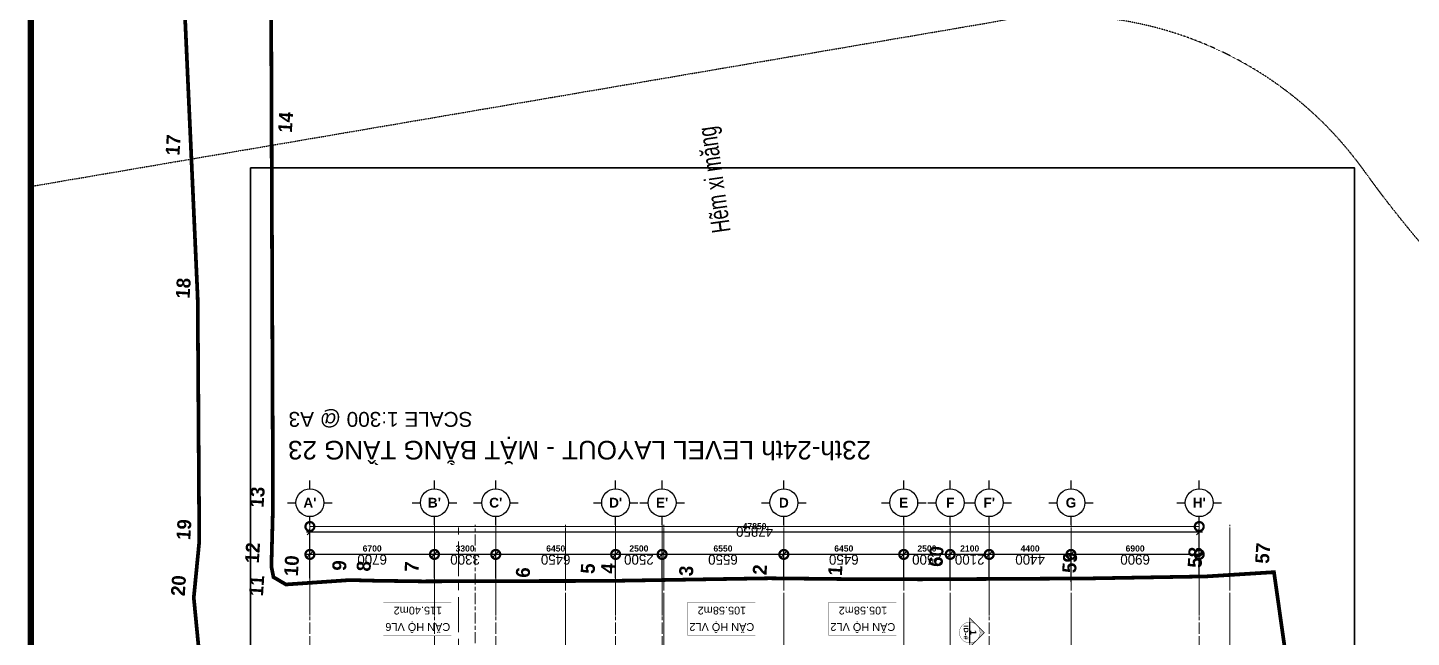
# Model space of a CAD drawing. Header units: millimetres. Extents: x -100356 to 314685, y 446 to 1273965.
# Drawn here: x 17056 to 91502, y 1037358 to 1070166 of the extents above; entities that cross this region are included whole.
import ezdxf
from ezdxf.enums import TextEntityAlignment as Align
from ezdxf.xclip import XClip

# ---------------------------------------------------------------- set-up
doc = ezdxf.new("R2010")
doc.units = ezdxf.units.MM
doc.header["$XCLIPFRAME"] = 2
for name, pattern in [('20180221 BF$0$2-2', [10, 5, -5]), ('20180221 BF$0$DASHDOT', [1, 0.5, -0.25, 0, -0.25]), ('20180221 BF$0$HIDDEN', [0.375, 0.25, -0.125]), ('CENTER', [2, 1.25, -0.25, 0.25, -0.25]), ('CENTER2', [28.575, 19.05, -3.175, 3.175, -3.175]), ('DASHED', [0.75, 0.5, -0.25]), ('Kume - Grid Line', [10.5, 6, -1.25, 2, -1.25])]:
    doc.linetypes.add(name, pattern=pattern)
doc.layers.get('DEFPOINTS').update_dxf_attribs({"lineweight": 13})
for name, color, linetype in [('20180221 BF$0$10', 1, 'Continuous'), ('20180221 BF$0$28', 7, 'Continuous'), ('20180221 BF$0$Kichthuoc', 7, 'Continuous'), ('20180221 BF$0$sohieu_diem', 2, 'Continuous'), ('20180221 BF$0$TREE', 99, 'Continuous')]:
    doc.layers.add(name, color=color, linetype=linetype)
for name, color, linetype, lineweight in [('20180221 BF$0$QHH ÐỀ XUẤT ÐIỀU CHỈNH', 5, '20180221 BF$0$HIDDEN', 30), ('20180221 BF$0$setback', 1, 'Continuous', 13), ('A-_ANOT----_D', 7, 'Continuous', 5), ('A.Axis', 251, 'CENTER2', 13), ('LDIM OUT', 250, 'Continuous', 13), ('LGI', 250, 'CENTER', 9), ('TEXT', 6, 'Continuous', 20), ('TXT', 1, 'Continuous', 25)]:
    doc.layers.add(name, color=color, linetype=linetype, lineweight=lineweight)
doc.layers.add('@area depoint', color=8, linetype='Continuous', lineweight=35, plot=False)
doc.styles.add('20180221 BF$0$VAPTIMN', font='VNI-Aptima-Bold.TTF')
doc.styles.add('20180221 BF$0$VL2 - tb$0$GHICHU-C', font='Font - TrueType - Arial.ttf', dxfattribs={"width": 0.7})
doc.styles.add('ARIAL', font='Font - TrueType - Arial Bold.ttf')
doc.styles.add('Arial_4', font='Font - TrueType - Arial.ttf', dxfattribs={"width": 0.95, "height": 540})
doc.styles.add('PSDG - Title', font='seguisb_0.ttf', dxfattribs={"height": 2.5})
doc.styles.add('VnArial', font='Font - TrueType - Arial.ttf')
doc.dimstyles.new('A3_-_A4_1', dxfattribs={"dimscale": 304.8, "dimtxt": 550.940076, "dimasz": 3.149606, "dimexe": 0, "dimexo": 0.0625, "dimgap": 0, "dimtad": 1, "dimdec": 0, "dimzin": 0, "dimdsep": 46, "dimtxsty": 'Arial_4', "dimblk1": 'DOTSMALL', "dimblk2": 'DOTSMALL', "dimsah": 1, "dimcen": 0.09, "dimazin": 0, "dimtfac": 1, "dimtdec": 4, "dimtix": 1, "dimtmove": 0, "dimatfit": 3, "dimfxl": 4.92126, "dimfxlon": 1, "dimtvp": 1, "dimtolj": 1, "dimtzin": 0, "dimarcsym": 2})
doc.dimstyles.new('TL 150 OUT', dxfattribs={"dimscale": 150, "dimtxt": 2.2, "dimasz": 2, "dimexe": 1.2, "dimexo": 1.5, "dimgap": 1, "dimtad": 1, "dimdec": 0, "dimdsep": 46, "dimtxsty": 'ARIAL', "dimblk": 'OBLIQUE', "dimcen": 2, "dimdle": 1.2, "dimclrd": 256, "dimclre": 256, "dimclrt": 4, "dimaunit": 1, "dimadec": 0, "dimazin": 0, "dimtfac": 1, "dimtdec": 0, "dimtix": 1, "dimtmove": 2, "dimatfit": 3, "dimfxl": 1, "dimtolj": 1, "dimtzin": 0, "dimarcsym": 0})

# ---------------------------------------------------------------- blocks, each defined once
blk = doc.blocks.new('_DotSmall')
at = {"color": 0, "linetype": 'ByBlock', "const_width": 0.5}
blk.add_lwpolyline([(-0.0625, 0, 1), (0.0625, 0, 1)], format="xyb", close=True, dxfattribs=at)
blk = doc.blocks.new('*D511')
at = {"layer": 'A.Axis', "color": 0, "lineweight": -2, "transparency": 16777216}
for p, q in [((-5450, -15307), (-5450, -16788)), ((1450, -15307), (1450, -16788)), ((-5450, -16788), (1450, -16788))]:
    blk.add_line(p, q, dxfattribs=at)
at = {"layer": 'DEFPOINTS', "color": 0, "transparency": 16777216}
for p in [(-5450, -15288), (1450, -15288), (1450, -16788)]:
    blk.add_point(p, dxfattribs=at)
at = {"layer": 'A.Axis', "color": 0, "lineweight": -2, "transparency": 16777216, "xscale": 960, "yscale": 960, "zscale": 960, "rotation": 180}
blk.add_blockref('_DotSmall', (-5450, -16788), dxfattribs=at)
at = {"layer": 'A.Axis', "color": 0, "lineweight": -2, "transparency": 16777216, "xscale": 960, "yscale": 960, "zscale": 960}
blk.add_blockref('_DotSmall', (1450, -16788), dxfattribs=at)
at = {"layer": 'A.Axis', "color": 0, "transparency": 16777216, "insert": (-2000, -16512), "char_height": 540, "attachment_point": 5, "style": 'Arial_4'}
blk.add_mtext('\\A1;6900', dxfattribs=at)
blk = doc.blocks.new('*D512')
at = {"layer": 'A.Axis', "color": 0, "lineweight": -2, "transparency": 16777216}
for p, q in [((1450, -15307), (1450, -16788)), ((5850, -15307), (5850, -16788)), ((1450, -16788), (5850, -16788))]:
    blk.add_line(p, q, dxfattribs=at)
at = {"layer": 'DEFPOINTS', "color": 0, "transparency": 16777216}
for p in [(1450, -15288), (5850, -15288), (5850, -16788)]:
    blk.add_point(p, dxfattribs=at)
at = {"layer": 'A.Axis', "color": 0, "lineweight": -2, "transparency": 16777216, "xscale": 960, "yscale": 960, "zscale": 960, "rotation": 180}
blk.add_blockref('_DotSmall', (1450, -16788), dxfattribs=at)
at = {"layer": 'A.Axis', "color": 0, "lineweight": -2, "transparency": 16777216, "xscale": 960, "yscale": 960, "zscale": 960}
blk.add_blockref('_DotSmall', (5850, -16788), dxfattribs=at)
at = {"layer": 'A.Axis', "color": 0, "transparency": 16777216, "insert": (3650, -16512), "char_height": 540, "attachment_point": 5, "style": 'Arial_4'}
blk.add_mtext('\\A1;4400', dxfattribs=at)
blk = doc.blocks.new('*D513')
at = {"layer": 'A.Axis', "color": 0, "lineweight": -2, "transparency": 16777216}
for p, q in [((5850, -15307), (5850, -16788)), ((7950, -15307), (7950, -16788)), ((5850, -16788), (7950, -16788))]:
    blk.add_line(p, q, dxfattribs=at)
at = {"layer": 'DEFPOINTS', "color": 0, "transparency": 16777216}
for p in [(5850, -15288), (7950, -15288), (7950, -16788)]:
    blk.add_point(p, dxfattribs=at)
at = {"layer": 'A.Axis', "color": 0, "lineweight": -2, "transparency": 16777216, "xscale": 960, "yscale": 960, "zscale": 960, "rotation": 180}
blk.add_blockref('_DotSmall', (5850, -16788), dxfattribs=at)
at = {"layer": 'A.Axis', "color": 0, "lineweight": -2, "transparency": 16777216, "xscale": 960, "yscale": 960, "zscale": 960}
blk.add_blockref('_DotSmall', (7950, -16788), dxfattribs=at)
at = {"layer": 'A.Axis', "color": 0, "transparency": 16777216, "insert": (6900, -16512), "char_height": 540, "attachment_point": 5, "style": 'Arial_4'}
blk.add_mtext('\\A1;2100', dxfattribs=at)
blk = doc.blocks.new('*D514')
at = {"layer": 'A.Axis', "color": 0, "lineweight": -2, "transparency": 16777216}
for p, q in [((7950, -15307), (7950, -16788)), ((10450, -15307), (10450, -16788)), ((7950, -16788), (10450, -16788))]:
    blk.add_line(p, q, dxfattribs=at)
at = {"layer": 'DEFPOINTS', "color": 0, "transparency": 16777216}
for p in [(7950, -15288), (10450, -15288), (10450, -16788)]:
    blk.add_point(p, dxfattribs=at)
at = {"layer": 'A.Axis', "color": 0, "lineweight": -2, "transparency": 16777216, "xscale": 960, "yscale": 960, "zscale": 960, "rotation": 180}
blk.add_blockref('_DotSmall', (7950, -16788), dxfattribs=at)
at = {"layer": 'A.Axis', "color": 0, "lineweight": -2, "transparency": 16777216, "xscale": 960, "yscale": 960, "zscale": 960}
blk.add_blockref('_DotSmall', (10450, -16788), dxfattribs=at)
at = {"layer": 'A.Axis', "color": 0, "transparency": 16777216, "insert": (9200, -16512), "char_height": 540, "attachment_point": 5, "style": 'Arial_4'}
blk.add_mtext('\\A1;2500', dxfattribs=at)
blk = doc.blocks.new('*D515')
at = {"layer": 'A.Axis', "color": 0, "lineweight": -2, "transparency": 16777216}
for p, q in [((10450, -15307), (10450, -16788)), ((16900, -15307), (16900, -16788)), ((10450, -16788), (16900, -16788))]:
    blk.add_line(p, q, dxfattribs=at)
at = {"layer": 'DEFPOINTS', "color": 0, "transparency": 16777216}
for p in [(10450, -15288), (16900, -15288), (16900, -16788)]:
    blk.add_point(p, dxfattribs=at)
at = {"layer": 'A.Axis', "color": 0, "lineweight": -2, "transparency": 16777216, "xscale": 960, "yscale": 960, "zscale": 960, "rotation": 180}
blk.add_blockref('_DotSmall', (10450, -16788), dxfattribs=at)
at = {"layer": 'A.Axis', "color": 0, "lineweight": -2, "transparency": 16777216, "xscale": 960, "yscale": 960, "zscale": 960}
blk.add_blockref('_DotSmall', (16900, -16788), dxfattribs=at)
at = {"layer": 'A.Axis', "color": 0, "transparency": 16777216, "insert": (13675, -16512), "char_height": 540, "attachment_point": 5, "style": 'Arial_4'}
blk.add_mtext('\\A1;6450', dxfattribs=at)
blk = doc.blocks.new('*D516')
at = {"layer": 'A.Axis', "color": 0, "lineweight": -2, "transparency": 16777216}
for p, q in [((16900, -15307), (16900, -16788)), ((23450, -15307), (23450, -16788)), ((16900, -16788), (23450, -16788))]:
    blk.add_line(p, q, dxfattribs=at)
at = {"layer": 'DEFPOINTS', "color": 0, "transparency": 16777216}
for p in [(16900, -15288), (23450, -15288), (23450, -16788)]:
    blk.add_point(p, dxfattribs=at)
at = {"layer": 'A.Axis', "color": 0, "lineweight": -2, "transparency": 16777216, "xscale": 960, "yscale": 960, "zscale": 960, "rotation": 180}
blk.add_blockref('_DotSmall', (16900, -16788), dxfattribs=at)
at = {"layer": 'A.Axis', "color": 0, "lineweight": -2, "transparency": 16777216, "xscale": 960, "yscale": 960, "zscale": 960}
blk.add_blockref('_DotSmall', (23450, -16788), dxfattribs=at)
at = {"layer": 'A.Axis', "color": 0, "transparency": 16777216, "insert": (20175, -16512), "char_height": 540, "attachment_point": 5, "style": 'Arial_4'}
blk.add_mtext('\\A1;6550', dxfattribs=at)
blk = doc.blocks.new('*D517')
at = {"layer": 'A.Axis', "color": 0, "lineweight": -2, "transparency": 16777216}
for p, q in [((23450, -15307), (23450, -16788)), ((25950, -15307), (25950, -16788)), ((23450, -16788), (25950, -16788))]:
    blk.add_line(p, q, dxfattribs=at)
at = {"layer": 'DEFPOINTS', "color": 0, "transparency": 16777216}
for p in [(23450, -15288), (25950, -15288), (25950, -16788)]:
    blk.add_point(p, dxfattribs=at)
at = {"layer": 'A.Axis', "color": 0, "lineweight": -2, "transparency": 16777216, "xscale": 960, "yscale": 960, "zscale": 960, "rotation": 180}
blk.add_blockref('_DotSmall', (23450, -16788), dxfattribs=at)
at = {"layer": 'A.Axis', "color": 0, "lineweight": -2, "transparency": 16777216, "xscale": 960, "yscale": 960, "zscale": 960}
blk.add_blockref('_DotSmall', (25950, -16788), dxfattribs=at)
at = {"layer": 'A.Axis', "color": 0, "transparency": 16777216, "insert": (24700, -16512), "char_height": 540, "attachment_point": 5, "style": 'Arial_4'}
blk.add_mtext('\\A1;2500', dxfattribs=at)
blk = doc.blocks.new('*D518')
at = {"layer": 'A.Axis', "color": 0, "lineweight": -2, "transparency": 16777216}
for p, q in [((25950, -15307), (25950, -16788)), ((32400, -15307), (32400, -16788)), ((25950, -16788), (32400, -16788))]:
    blk.add_line(p, q, dxfattribs=at)
at = {"layer": 'DEFPOINTS', "color": 0, "transparency": 16777216}
for p in [(25950, -15288), (32400, -15288), (32400, -16788)]:
    blk.add_point(p, dxfattribs=at)
at = {"layer": 'A.Axis', "color": 0, "lineweight": -2, "transparency": 16777216, "xscale": 960, "yscale": 960, "zscale": 960, "rotation": 180}
blk.add_blockref('_DotSmall', (25950, -16788), dxfattribs=at)
at = {"layer": 'A.Axis', "color": 0, "lineweight": -2, "transparency": 16777216, "xscale": 960, "yscale": 960, "zscale": 960}
blk.add_blockref('_DotSmall', (32400, -16788), dxfattribs=at)
at = {"layer": 'A.Axis', "color": 0, "transparency": 16777216, "insert": (29175, -16512), "char_height": 540, "attachment_point": 5, "style": 'Arial_4'}
blk.add_mtext('\\A1;6450', dxfattribs=at)
blk = doc.blocks.new('*D519')
at = {"layer": 'A.Axis', "color": 0, "lineweight": -2, "transparency": 16777216}
for p, q in [((32400, -15307), (32400, -16788)), ((35700, -15307), (35700, -16788)), ((32400, -16788), (35700, -16788))]:
    blk.add_line(p, q, dxfattribs=at)
at = {"layer": 'DEFPOINTS', "color": 0, "transparency": 16777216}
for p in [(32400, -15288), (35700, -15288), (35700, -16788)]:
    blk.add_point(p, dxfattribs=at)
at = {"layer": 'A.Axis', "color": 0, "lineweight": -2, "transparency": 16777216, "xscale": 960, "yscale": 960, "zscale": 960, "rotation": 180}
blk.add_blockref('_DotSmall', (32400, -16788), dxfattribs=at)
at = {"layer": 'A.Axis', "color": 0, "lineweight": -2, "transparency": 16777216, "xscale": 960, "yscale": 960, "zscale": 960}
blk.add_blockref('_DotSmall', (35700, -16788), dxfattribs=at)
at = {"layer": 'A.Axis', "color": 0, "transparency": 16777216, "insert": (34050, -16512), "char_height": 540, "attachment_point": 5, "style": 'Arial_4'}
blk.add_mtext('\\A1;3300', dxfattribs=at)
blk = doc.blocks.new('*D520')
at = {"layer": 'A.Axis', "color": 0, "lineweight": -2, "transparency": 16777216}
for p, q in [((35700, -15307), (35700, -16788)), ((42400, -15307), (42400, -16788)), ((35700, -16788), (42400, -16788))]:
    blk.add_line(p, q, dxfattribs=at)
at = {"layer": 'DEFPOINTS', "color": 0, "transparency": 16777216}
for p in [(35700, -15288), (42400, -15288), (42400, -16788)]:
    blk.add_point(p, dxfattribs=at)
at = {"layer": 'A.Axis', "color": 0, "lineweight": -2, "transparency": 16777216, "xscale": 960, "yscale": 960, "zscale": 960, "rotation": 180}
blk.add_blockref('_DotSmall', (35700, -16788), dxfattribs=at)
at = {"layer": 'A.Axis', "color": 0, "lineweight": -2, "transparency": 16777216, "xscale": 960, "yscale": 960, "zscale": 960}
blk.add_blockref('_DotSmall', (42400, -16788), dxfattribs=at)
at = {"layer": 'A.Axis', "color": 0, "transparency": 16777216, "insert": (39050, -16512), "char_height": 540, "attachment_point": 5, "style": 'Arial_4'}
blk.add_mtext('\\A1;6700', dxfattribs=at)
blk = doc.blocks.new('*D535')
at = {"layer": 'A.Axis', "color": 0, "lineweight": -2, "transparency": 16777216}
for p, q in [((-5450, -16807), (-5450, -18288)), ((42400, -16807), (42400, -18288)), ((-5450, -18288), (42400, -18288))]:
    blk.add_line(p, q, dxfattribs=at)
at = {"layer": 'DEFPOINTS', "color": 0, "transparency": 16777216}
for p in [(-5450, -16788), (42400, -16788), (42400, -18288)]:
    blk.add_point(p, dxfattribs=at)
at = {"layer": 'A.Axis', "color": 0, "lineweight": -2, "transparency": 16777216, "xscale": 960, "yscale": 960, "zscale": 960, "rotation": 180}
blk.add_blockref('_DotSmall', (-5450, -18288), dxfattribs=at)
at = {"layer": 'A.Axis', "color": 0, "lineweight": -2, "transparency": 16777216, "xscale": 960, "yscale": 960, "zscale": 960}
blk.add_blockref('_DotSmall', (42400, -18288), dxfattribs=at)
at = {"layer": 'A.Axis', "color": 0, "transparency": 16777216, "insert": (18475, -18012), "char_height": 540, "attachment_point": 5, "style": 'Arial_4'}
blk.add_mtext('\\A1;47850', dxfattribs=at)
blk = doc.blocks.new('VL2-Noted')
at = {"layer": 'TEXT', "const_width": 10}
blk.add_lwpolyline([(-3656, 1756), (0, 1756), (0, 0), (-3656, 0)], close=True, dxfattribs=at)
at = {"layer": 'TEXT', "style": 'VnArial'}
for s, p in [('105.58m2', (-493, 1531, 0)), ('CĂN HỘ VL2', (-61, 647, 0))]:
    blk.add_text(s, height=420, rotation=180, dxfattribs=at).set_placement(p)
blk = doc.blocks.new('*U433')
h = blk.add_hatch(color=256)
h.paths.add_polyline_path([(0, 7.86), (-3.93, 3.93, -0.198912), (0, 5.56, -0.198912), (3.93, 3.93)])
h.paths.add_polyline_path([(3.93, 3.93, -0.198912), (5.56, 0), (7.86, 0)])
h.paths.add_polyline_path([(-3.93, 3.93), (-7.86, 0), (-5.56, 0, -0.198912)])
at = {"color": 1}
blk.add_line((5.56, 0), (-5.56, 0), dxfattribs=at)
for points, const_width in [([(-5.56, 0), (-7.86, 0), (0, 7.86), (7.86, 0), (5.56, 0)], 0.397), ([(7.92, 6.35), (7.92, 0)], 1)]:
    blk.add_lwpolyline(points, dxfattribs=dict(const_width=const_width))
at = {"const_width": 0.167}
blk.add_lwpolyline([(-5.56, 0, -0.414214), (0, 5.56, -0.414214), (5.56, 0, -0.414214), (0, -5.56, -0.414214), (-5.56, 0, -1.041379)], format="xyb", dxfattribs=at)
at = {"linetype": 'DASHED', "ltscale": 2, "const_width": 0.1}
blk.add_lwpolyline([(5.56, 0), (7.92, 0)], dxfattribs=at)
at = {"color": 2, "style": 'PSDG - Title'}
blk.add_attdef('#', text='', height=2.38, dxfattribs=at).set_placement((0, 1.98), align=Align.MIDDLE_CENTER)
at = {"color": 2, "style": 'PSDG - Title', "width": 0.998746}
blk.add_attdef('A100', text='', height=2.38, dxfattribs=at).set_placement((-3.97, -3.18), (3.97, -3.18), align=Align.FIT)
blk = doc.blocks.new('SECTION SYMBOL')
at = {"layer": 'TXT'}
ref = blk.add_blockref('*U433', (-1200, 12587, 0), dxfattribs=dict(at, xscale=100, yscale=100, zscale=100, rotation=270))
ref.add_attrib('#', '1', dxfattribs={"layer": '0', "color": 2, "height": 333, "rotation": 270, "style": 'ARIAL'}).set_placement((-1002, 12587, 0), align=Align.MIDDLE_CENTER)
ref.add_attrib('A100', 'ID-#', dxfattribs={"layer": '0', "color": 2, "height": 250, "rotation": 270, "style": 'ARIAL', "width": 1.186702}).set_placement((-1518, 12983, 0), (-1518, 12200, 0), align=Align.FIT)
blk = doc.blocks.new('20180221 BF$0$hientrang')
at = {"layer": '20180221 BF$0$10', "color": 1}
for p, q in [((-33314, 110103, 0), (-41132, 109253, 0)), ((-48586, 108443, 0), (-61657, 107529, 0)), ((-64687, 107633, 0), (-71608, 106512, 0)), ((-61657, 107529, 0), (-64687, 107633, 0)), ((-59442, 103696, 0), (-40123, 104992, 0)), ((-40123, 104992, 0), (-32510, 105502, 0)), ((-63312, 103421, 0), (-62752, 103571, 0)), ((-62752, 103571, 0), (-59442, 103696, 0)), ((-63663, 102732, 0), (-63312, 103421, 0)), ((-63208, 99311, 0), (-63663, 102732, 0)), ((-63159, 98001, 0), (-63208, 99311, 0)), ((-63032, 95421, 0), (-63159, 98001, 0)), ((-62640, 89520, 0), (-63032, 95421, 0)), ((-62414, 86030, 0), (-62640, 89520, 0)), ((-62336, 84950, 0), (-62414, 86030, 0)), ((-62001, 80760, 0), (-62336, 84950, 0)), ((-61686, 76809, 0), (-62001, 80760, 0)), ((-61471, 72759, 0), (-61686, 76809, 0)), ((-61226, 68669, 0), (-61471, 72759, 0)), ((-60608, 59668, 0), (-61226, 68669, 0)), ((-60096, 53327, 0), (-60608, 59668, 0)), ((-59640, 49717, 0), (-60096, 53327, 0)), ((-70963, 47371, 0), (-59640, 49717, 0))]:
    blk.add_line(p, q, dxfattribs=at)
at = {"layer": '20180221 BF$0$10', "color": 1, "linetype": 'Continuous'}
for p, q in [((-71608, 106512, 0), (-64687, 107633, 0)), ((-62640, 89520, 0), (-62414, 86030, 0)), ((-62336, 84950, 0), (-62414, 86030, 0)), ((-62001, 80760, 0), (-62336, 84950, 0)), ((-61686, 76809, 0), (-62001, 80760, 0)), ((-61471, 72759, 0), (-61686, 76809, 0)), ((-61226, 68669, 0), (-61471, 72759, 0)), ((-60608, 59668, 0), (-61226, 68669, 0)), ((-60096, 53327, 0), (-60608, 59668, 0)), ((-59640, 49717, 0), (-60096, 53327, 0)), ((-70963, 47371, 0), (-59640, 49717, 0))]:
    blk.add_line(p, q, dxfattribs=at)
at = {"layer": '20180221 BF$0$10', "color": 1, "linetype": 'Continuous', "elevation": 0}
for points in [[(-64687, 107633), (-61657, 107529), (-48586, 108443), (-41132, 109253)], [(-40123, 104992), (-59442, 103696), (-62752, 103571), (-63312, 103421), (-63663, 102732), (-63208, 99311)], [(-32510, 105502), (-40123, 104992)], [(-63208, 99311), (-63159, 98001), (-63032, 95421), (-62640, 89520)]]:
    blk.add_lwpolyline(points, dxfattribs=at)
at = {"layer": '20180221 BF$0$Kichthuoc', "elevation": 0}
for points in [[(-42843, 116479, 0, 330, 0), (-41965, 116679, 0, 0, 0), (-41088, 116879, 0, 0, 0)], [(-36557, 89937, 0, 330, 0), (-35680, 90137, 0, 0, 0), (-34802, 90338, 0, 0, 0)]]:
    blk.add_lwpolyline(points, format="xyseb", dxfattribs=at)
at = {"layer": '20180221 BF$0$QHH ÐỀ XUẤT ÐIỀU CHỈNH', "linetype": '20180221 BF$0$2-2', "elevation": 0}
blk.add_lwpolyline([(-46464, 131762), (-30969, 66343)], dxfattribs=at)
at = {"layer": '20180221 BF$0$QHH ÐỀ XUẤT ÐIỀU CHỈNH', "linetype": '20180221 BF$0$2-2'}
for centre, radius, start, end in [((-50424, 61731, 0), 19995, 309.26648, 13.33656), ((210, -199, 0), 60000, 129.27099, 179.61871)]:
    blk.add_arc(centre, radius, start, end, dxfattribs=at)
at = {"layer": '20180221 BF$0$setback', "color": 1, "linetype": '20180221 BF$0$DASHDOT', "ltscale": 200, "const_width": 200, "elevation": 0}
for points in [[(-33314, 110103), (-41132, 109253), (-48586, 108443), (-61657, 107529), (-64687, 107633), (-71608, 106512)], [(-65904, 31044), (-70963, 47371), (-59640, 49717), (-60096, 53327), (-60608, 59668), (-61226, 68669), (-61471, 72759), (-61686, 76809), (-62001, 80760), (-62336, 84950), (-62414, 86030), (-62640, 89520), (-63032, 95421), (-63159, 98001), (-63208, 99311), (-63663, 102732), (-63312, 103421), (-62752, 103571), (-59442, 103696), (-40123, 104992), (-32510, 105502)]]:
    blk.add_lwpolyline(points, dxfattribs=at)
at = {"layer": '20180221 BF$0$sohieu_diem', "color": 3, "const_width": 93.8, "elevation": 0}
for points in [[(-41179, 109253, 1), (-41086, 109253, 1)], [(-48633, 108443, 1), (-48539, 108442, 1)], [(-64734, 107633, 1), (-64640, 107633, 1)], [(-61704, 107529, 1), (-61610, 107529, 1)], [(-40170, 104992, 1), (-40076, 104992, 1)], [(-63359, 103421, 1), (-63265, 103421, 1)], [(-62799, 103571, 1), (-62705, 103570, 1)], [(-59489, 103696, 1), (-59395, 103696, 1)], [(-63710, 102732, 1), (-63616, 102732, 1)], [(-63254, 99311, 1), (-63161, 99311, 1)], [(-63206, 98001, 1), (-63112, 98001, 1)], [(-63079, 95421, 1), (-62986, 95421, 1)], [(-62687, 89520, 1), (-62593, 89520, 1)], [(-62461, 86030, 1), (-62367, 86030, 1)], [(-62383, 84950, 1), (-62289, 84950, 1)], [(-62048, 80760, 1), (-61954, 80759, 1)], [(-61733, 76809, 1), (-61639, 76809, 1)], [(-61518, 72759, 1), (-61424, 72759, 1)], [(-61273, 68669, 1), (-61180, 68668, 1)], [(-60655, 59668, 1), (-60561, 59668, 1)], [(-60143, 53327, 1), (-60049, 53327, 1)], [(-59687, 49717, 1), (-59594, 49716, 1)]]:
    blk.add_lwpolyline(points, format="xyb", close=True, dxfattribs=at)
at = {"layer": '20180221 BF$0$28', "color": 7, "linetype": 'Continuous', "style": '20180221 BF$0$VL2 - tb$0$GHICHU-C', "width": 0.7}
blk.add_text('Hẽm xi măng', height=1000, rotation=11.70213, dxfattribs=at).set_placement((-40447, 81012, 0), align=Align.MIDDLE)
at = {"layer": '20180221 BF$0$sohieu_diem', "color": 3, "style": '20180221 BF$0$VAPTIMN'}
for s, p in [('17', (-41003, 109910, 0)), ('18', (-48660, 108878, 0)), ('20', (-64650, 108123, 0)), ('19', (-61620, 108019, 0)), ('12', (-62633, 104260, 0)), ('11', (-64386, 103922, 0)), ('13', (-59625, 104196, 0)), ('14', (-39400, 103952, 0)), ('10', (-63196, 102119, 0)), ('9', (-62742, 99550, 0)), ('8', (-62694, 98240, 0)), ('7', (-62567, 95660, 0)), ('6', (-62490, 89670, 0)), ('5', (-62060, 86195, 0)), ('4', (-61981, 85115, 0)), ('3', (-61851, 80909, 0)), ('2', (-61536, 76959, 0)), ('1', (-61321, 72909, 0)), ('60', (-60504, 67538, 0)), ('59', (-60379, 60344, 0)), ('58', (-59674, 53624, 0)), ('57', (-59219, 50014, 0))]:
    blk.add_text(s, height=750, rotation=359.92728, dxfattribs=at).set_placement(p)
blk = doc.blocks.new('_Oblique')
at = {"color": 0, "linetype": 'ByBlock', "lineweight": -2}
blk.add_line((-0.5, -0.5), (0.5, 0.5), dxfattribs=at)
blk = doc.blocks.new('*D483')
at = {"layer": 'DEFPOINTS', "color": 0, "ltscale": 1000, "transparency": 16777216}
for p in [(-47850, -4187), (-40950, -4187), (-40950, -5687)]:
    blk.add_point(p, dxfattribs=at)
at = {"layer": 'LDIM OUT', "lineweight": -2, "ltscale": 1000, "transparency": 16777216}
for p, q in [((-47850, -4412), (-47850, -5867)), ((-40950, -4412), (-40950, -5867)), ((-48030, -5687), (-40770, -5687))]:
    blk.add_line(p, q, dxfattribs=at)
at = {"layer": 'LDIM OUT', "lineweight": -2, "ltscale": 1000, "transparency": 16777216, "xscale": 300, "yscale": 300, "zscale": 300, "rotation": 180}
blk.add_blockref('_Oblique', (-47850, -5687), dxfattribs=at)
at = {"layer": 'LDIM OUT', "lineweight": -2, "ltscale": 1000, "transparency": 16777216, "xscale": 300, "yscale": 300, "zscale": 300}
blk.add_blockref('_Oblique', (-40950, -5687), dxfattribs=at)
at = {"layer": 'LDIM OUT', "color": 4, "ltscale": 1000, "transparency": 16777216, "insert": (-44400, -6006), "char_height": 330, "attachment_point": 5, "rotation": 180, "style": 'ARIAL'}
blk.add_mtext('\\A1;6900', dxfattribs=at)
blk = doc.blocks.new('*D484')
at = {"layer": 'DEFPOINTS', "color": 0, "ltscale": 1000, "transparency": 16777216}
for p in [(-40950, -4187), (-36550, -4187), (-36550, -5687)]:
    blk.add_point(p, dxfattribs=at)
at = {"layer": 'LDIM OUT', "lineweight": -2, "ltscale": 1000, "transparency": 16777216}
for p, q in [((-40950, -4412), (-40950, -5867)), ((-36550, -4412), (-36550, -5867)), ((-41130, -5687), (-36370, -5687))]:
    blk.add_line(p, q, dxfattribs=at)
at = {"layer": 'LDIM OUT', "lineweight": -2, "ltscale": 1000, "transparency": 16777216, "xscale": 300, "yscale": 300, "zscale": 300, "rotation": 180}
blk.add_blockref('_Oblique', (-40950, -5687), dxfattribs=at)
at = {"layer": 'LDIM OUT', "lineweight": -2, "ltscale": 1000, "transparency": 16777216, "xscale": 300, "yscale": 300, "zscale": 300}
blk.add_blockref('_Oblique', (-36550, -5687), dxfattribs=at)
at = {"layer": 'LDIM OUT', "color": 4, "ltscale": 1000, "transparency": 16777216, "insert": (-38750, -6006), "char_height": 330, "attachment_point": 5, "rotation": 180, "style": 'ARIAL'}
blk.add_mtext('\\A1;4400', dxfattribs=at)
blk = doc.blocks.new('*D485')
at = {"layer": 'DEFPOINTS', "color": 0, "ltscale": 1000, "transparency": 16777216}
for p in [(-36550, -4187), (-34450, -4187), (-34450, -5687)]:
    blk.add_point(p, dxfattribs=at)
at = {"layer": 'LDIM OUT', "lineweight": -2, "ltscale": 1000, "transparency": 16777216}
for p, q in [((-36550, -4412), (-36550, -5867)), ((-34450, -4412), (-34450, -5867)), ((-36730, -5687), (-34270, -5687))]:
    blk.add_line(p, q, dxfattribs=at)
at = {"layer": 'LDIM OUT', "lineweight": -2, "ltscale": 1000, "transparency": 16777216, "xscale": 300, "yscale": 300, "zscale": 300, "rotation": 180}
blk.add_blockref('_Oblique', (-36550, -5687), dxfattribs=at)
at = {"layer": 'LDIM OUT', "lineweight": -2, "ltscale": 1000, "transparency": 16777216, "xscale": 300, "yscale": 300, "zscale": 300}
blk.add_blockref('_Oblique', (-34450, -5687), dxfattribs=at)
at = {"layer": 'LDIM OUT', "color": 4, "ltscale": 1000, "transparency": 16777216, "insert": (-35500, -6006), "char_height": 330, "attachment_point": 5, "rotation": 180, "style": 'ARIAL'}
blk.add_mtext('\\A1;2100', dxfattribs=at)
blk = doc.blocks.new('*D486')
at = {"layer": 'DEFPOINTS', "color": 0, "ltscale": 1000, "transparency": 16777216}
for p in [(-34450, -4187), (-31950, -4187), (-31950, -5687)]:
    blk.add_point(p, dxfattribs=at)
at = {"layer": 'LDIM OUT', "lineweight": -2, "ltscale": 1000, "transparency": 16777216}
for p, q in [((-34450, -4412), (-34450, -5867)), ((-31950, -4412), (-31950, -5867)), ((-34630, -5687), (-31770, -5687))]:
    blk.add_line(p, q, dxfattribs=at)
at = {"layer": 'LDIM OUT', "lineweight": -2, "ltscale": 1000, "transparency": 16777216, "xscale": 300, "yscale": 300, "zscale": 300, "rotation": 180}
blk.add_blockref('_Oblique', (-34450, -5687), dxfattribs=at)
at = {"layer": 'LDIM OUT', "lineweight": -2, "ltscale": 1000, "transparency": 16777216, "xscale": 300, "yscale": 300, "zscale": 300}
blk.add_blockref('_Oblique', (-31950, -5687), dxfattribs=at)
at = {"layer": 'LDIM OUT', "color": 4, "ltscale": 1000, "transparency": 16777216, "insert": (-33200, -6006), "char_height": 330, "attachment_point": 5, "rotation": 180, "style": 'ARIAL'}
blk.add_mtext('\\A1;2500', dxfattribs=at)
blk = doc.blocks.new('*D487')
at = {"layer": 'DEFPOINTS', "color": 0, "ltscale": 1000, "transparency": 16777216}
for p in [(-31950, -4187), (-25500, -4187), (-25500, -5687)]:
    blk.add_point(p, dxfattribs=at)
at = {"layer": 'LDIM OUT', "lineweight": -2, "ltscale": 1000, "transparency": 16777216}
for p, q in [((-31950, -4412), (-31950, -5867)), ((-25500, -4412), (-25500, -5867)), ((-32130, -5687), (-25320, -5687))]:
    blk.add_line(p, q, dxfattribs=at)
at = {"layer": 'LDIM OUT', "lineweight": -2, "ltscale": 1000, "transparency": 16777216, "xscale": 300, "yscale": 300, "zscale": 300, "rotation": 180}
blk.add_blockref('_Oblique', (-31950, -5687), dxfattribs=at)
at = {"layer": 'LDIM OUT', "lineweight": -2, "ltscale": 1000, "transparency": 16777216, "xscale": 300, "yscale": 300, "zscale": 300}
blk.add_blockref('_Oblique', (-25500, -5687), dxfattribs=at)
at = {"layer": 'LDIM OUT', "color": 4, "ltscale": 1000, "transparency": 16777216, "insert": (-28725, -6006), "char_height": 330, "attachment_point": 5, "rotation": 180, "style": 'ARIAL'}
blk.add_mtext('\\A1;6450', dxfattribs=at)
blk = doc.blocks.new('*D488')
at = {"layer": 'DEFPOINTS', "color": 0, "ltscale": 1000, "transparency": 16777216}
for p in [(-25500, -4187), (-18950, -4187), (-18950, -5687)]:
    blk.add_point(p, dxfattribs=at)
at = {"layer": 'LDIM OUT', "lineweight": -2, "ltscale": 1000, "transparency": 16777216}
for p, q in [((-25500, -4412), (-25500, -5867)), ((-18950, -4412), (-18950, -5867)), ((-25680, -5687), (-18770, -5687))]:
    blk.add_line(p, q, dxfattribs=at)
at = {"layer": 'LDIM OUT', "lineweight": -2, "ltscale": 1000, "transparency": 16777216, "xscale": 300, "yscale": 300, "zscale": 300, "rotation": 180}
blk.add_blockref('_Oblique', (-25500, -5687), dxfattribs=at)
at = {"layer": 'LDIM OUT', "lineweight": -2, "ltscale": 1000, "transparency": 16777216, "xscale": 300, "yscale": 300, "zscale": 300}
blk.add_blockref('_Oblique', (-18950, -5687), dxfattribs=at)
at = {"layer": 'LDIM OUT', "color": 4, "ltscale": 1000, "transparency": 16777216, "insert": (-22225, -6006), "char_height": 330, "attachment_point": 5, "rotation": 180, "style": 'ARIAL'}
blk.add_mtext('\\A1;6550', dxfattribs=at)
blk = doc.blocks.new('*D489')
at = {"layer": 'DEFPOINTS', "color": 0, "ltscale": 1000, "transparency": 16777216}
for p in [(-18950, -4187), (-16450, -4187), (-16450, -5687)]:
    blk.add_point(p, dxfattribs=at)
at = {"layer": 'LDIM OUT', "lineweight": -2, "ltscale": 1000, "transparency": 16777216}
for p, q in [((-18950, -4412), (-18950, -5867)), ((-16450, -4412), (-16450, -5867)), ((-19130, -5687), (-16270, -5687))]:
    blk.add_line(p, q, dxfattribs=at)
at = {"layer": 'LDIM OUT', "lineweight": -2, "ltscale": 1000, "transparency": 16777216, "xscale": 300, "yscale": 300, "zscale": 300, "rotation": 180}
blk.add_blockref('_Oblique', (-18950, -5687), dxfattribs=at)
at = {"layer": 'LDIM OUT', "lineweight": -2, "ltscale": 1000, "transparency": 16777216, "xscale": 300, "yscale": 300, "zscale": 300}
blk.add_blockref('_Oblique', (-16450, -5687), dxfattribs=at)
at = {"layer": 'LDIM OUT', "color": 4, "ltscale": 1000, "transparency": 16777216, "insert": (-17700, -6006), "char_height": 330, "attachment_point": 5, "rotation": 180, "style": 'ARIAL'}
blk.add_mtext('\\A1;2500', dxfattribs=at)
blk = doc.blocks.new('*D490')
at = {"layer": 'DEFPOINTS', "color": 0, "ltscale": 1000, "transparency": 16777216}
for p in [(-16450, -4187), (-10000, -4187), (-10000, -5687)]:
    blk.add_point(p, dxfattribs=at)
at = {"layer": 'LDIM OUT', "lineweight": -2, "ltscale": 1000, "transparency": 16777216}
for p, q in [((-16450, -4412), (-16450, -5867)), ((-10000, -4412), (-10000, -5867)), ((-16630, -5687), (-9820, -5687))]:
    blk.add_line(p, q, dxfattribs=at)
at = {"layer": 'LDIM OUT', "lineweight": -2, "ltscale": 1000, "transparency": 16777216, "xscale": 300, "yscale": 300, "zscale": 300, "rotation": 180}
blk.add_blockref('_Oblique', (-16450, -5687), dxfattribs=at)
at = {"layer": 'LDIM OUT', "lineweight": -2, "ltscale": 1000, "transparency": 16777216, "xscale": 300, "yscale": 300, "zscale": 300}
blk.add_blockref('_Oblique', (-10000, -5687), dxfattribs=at)
at = {"layer": 'LDIM OUT', "color": 4, "ltscale": 1000, "transparency": 16777216, "insert": (-13225, -6006), "char_height": 330, "attachment_point": 5, "rotation": 180, "style": 'ARIAL'}
blk.add_mtext('\\A1;6450', dxfattribs=at)
blk = doc.blocks.new('*D491')
at = {"layer": 'DEFPOINTS', "color": 0, "ltscale": 1000, "transparency": 16777216}
for p in [(-10000, -4187), (-6700, -4187), (-6700, -5687)]:
    blk.add_point(p, dxfattribs=at)
at = {"layer": 'LDIM OUT', "lineweight": -2, "ltscale": 1000, "transparency": 16777216}
for p, q in [((-10000, -4412), (-10000, -5867)), ((-6700, -4412), (-6700, -5867)), ((-10180, -5687), (-6520, -5687))]:
    blk.add_line(p, q, dxfattribs=at)
at = {"layer": 'LDIM OUT', "lineweight": -2, "ltscale": 1000, "transparency": 16777216, "xscale": 300, "yscale": 300, "zscale": 300, "rotation": 180}
blk.add_blockref('_Oblique', (-10000, -5687), dxfattribs=at)
at = {"layer": 'LDIM OUT', "lineweight": -2, "ltscale": 1000, "transparency": 16777216, "xscale": 300, "yscale": 300, "zscale": 300}
blk.add_blockref('_Oblique', (-6700, -5687), dxfattribs=at)
at = {"layer": 'LDIM OUT', "color": 4, "ltscale": 1000, "transparency": 16777216, "insert": (-8350, -6006), "char_height": 330, "attachment_point": 5, "rotation": 180, "style": 'ARIAL'}
blk.add_mtext('\\A1;3300', dxfattribs=at)
blk = doc.blocks.new('*D492')
at = {"layer": 'DEFPOINTS', "color": 0, "ltscale": 1000, "transparency": 16777216}
for p in [(-6700, -4187), (0, -4187), (0, -5687)]:
    blk.add_point(p, dxfattribs=at)
at = {"layer": 'LDIM OUT', "lineweight": -2, "ltscale": 1000, "transparency": 16777216}
for p, q in [((-6700, -4412), (-6700, -5867)), ((0, -4412), (0, -5867)), ((-6880, -5687), (180, -5687))]:
    blk.add_line(p, q, dxfattribs=at)
at = {"layer": 'LDIM OUT', "lineweight": -2, "ltscale": 1000, "transparency": 16777216, "xscale": 300, "yscale": 300, "zscale": 300, "rotation": 180}
blk.add_blockref('_Oblique', (-6700, -5687), dxfattribs=at)
at = {"layer": 'LDIM OUT', "lineweight": -2, "ltscale": 1000, "transparency": 16777216, "xscale": 300, "yscale": 300, "zscale": 300}
blk.add_blockref('_Oblique', (0, -5687), dxfattribs=at)
at = {"layer": 'LDIM OUT', "color": 4, "ltscale": 1000, "transparency": 16777216, "insert": (-3350, -6006), "char_height": 330, "attachment_point": 5, "rotation": 180, "style": 'ARIAL'}
blk.add_mtext('\\A1;6700', dxfattribs=at)
blk = doc.blocks.new('*D507')
at = {"layer": 'DEFPOINTS', "color": 0, "ltscale": 1000, "transparency": 16777216}
for p in [(-47850, -4187), (0, -4187), (0, -6887)]:
    blk.add_point(p, dxfattribs=at)
at = {"layer": 'LDIM OUT', "lineweight": -2, "ltscale": 1000, "transparency": 16777216}
for p, q in [((-47850, -4412), (-47850, -7067)), ((0, -4412), (0, -7067)), ((-48030, -6887), (180, -6887))]:
    blk.add_line(p, q, dxfattribs=at)
at = {"layer": 'LDIM OUT', "lineweight": -2, "ltscale": 1000, "transparency": 16777216, "xscale": 300, "yscale": 300, "zscale": 300, "rotation": 180}
blk.add_blockref('_Oblique', (-47850, -6887), dxfattribs=at)
at = {"layer": 'LDIM OUT', "lineweight": -2, "ltscale": 1000, "transparency": 16777216, "xscale": 300, "yscale": 300, "zscale": 300}
blk.add_blockref('_Oblique', (0, -6887), dxfattribs=at)
at = {"layer": 'LDIM OUT', "color": 4, "ltscale": 1000, "transparency": 16777216, "insert": (-23925, -7206), "char_height": 330, "attachment_point": 5, "rotation": 180, "style": 'ARIAL'}
blk.add_mtext('\\A1;47850', dxfattribs=at)
blk = doc.blocks.new('BLOCK TRUC')
for p, q in [((0, 500), (0, 800)), ((500, 0), (800, 0)), ((-800, 0), (-500, 0)), ((0, -800), (0, -500))]:
    blk.add_line(p, q)
at = {"lineweight": 25}
blk.add_circle((0, 0), 500, dxfattribs=at)
at = {"style": 'ARIAL'}
blk.add_attdef('1-2', text='', height=350, rotation=0, dxfattribs=at).set_placement((0, 0), align=Align.MIDDLE_CENTER)
blk = doc.blocks.new('grid tower')
at = {"layer": 'A.Axis', "linetype": 'Kume - Grid Line', "lineweight": 9, "ltscale": 100}
for p, q in [((5849.8, -18372.7), (5849.8, 38890.6)), ((-7100.2, 38386.8), (-7100.2, -18372.7)), ((1449.8, 38386.8), (1449.8, -18372.7)), ((7949.8, 38386.8), (7949.8, -18372.7)), ((10449.8, 38386.8), (10449.8, -18372.7)), ((16899.8, 38386.8), (16899.8, -18372.7)), ((23349.8, 38386.8), (23349.8, -18372.7)), ((28649.8, 38386.8), (28649.8, -18372.7)), ((33501, 38386.8, 0), (33501, -18372.7, 0)), ((-5450.2, -18372.7), (-5450.2, 19749.9)), ((23449.8, -18372.7), (23449.8, 9799.9)), ((25949.8, -18372.7), (25949.8, 9799.9)), ((32399.8, -18372.7), (32399.8, 9799.9)), ((35699.8, -18372.7), (35699.8, 9799.9)), ((42399.8, -18372.7), (42399.8, 9799.9))]:
    blk.add_line(p, q, dxfattribs=at)
at = {"layer": 'A.Axis'}
for base, p1, p2, override, picture, middle in [((1449.8, -16787.5), (-5450.2, -15287.5), (1449.8, -15287.5), {"dimpost": '<>', "dimfxl": 6900}, '*D511', (-2000.2, -16511.8)), ((5849.8, -16787.5), (1449.8, -15287.5), (5849.8, -15287.5), {"dimpost": '<>', "dimfxl": 4400}, '*D512', (3649.8, -16511.8)), ((7949.8, -16787.5), (5849.8, -15287.5), (7949.8, -15287.5), {"dimpost": '<>', "dimfxl": 2100}, '*D513', (6899.8, -16511.8)), ((10449.8, -16787.5), (7949.8, -15287.5), (10449.8, -15287.5), {"dimpost": '<>', "dimfxl": 2499.999218}, '*D514', (9199.8, -16511.8)), ((16899.8, -16787.5), (10449.8, -15287.5), (16899.8, -15287.5), {"dimpost": '<>', "dimfxl": 6450}, '*D515', (13674.8, -16511.8)), ((23449.8, -16787.5), (16899.8, -15287.5), (23449.8, -15287.5), {"dimpost": '<>', "dimfxl": 6550}, '*D516', (20174.8, -16511.8)), ((25949.8, -16787.5), (23449.8, -15287.5), (25949.8, -15287.5), {"dimpost": '<>', "dimfxl": 2500}, '*D517', (24699.8, -16511.8)), ((32399.8, -16787.5), (25949.8, -15287.5), (32399.8, -15287.5), {"dimpost": '<>', "dimfxl": 6450}, '*D518', (29174.8, -16511.8)), ((35699.8, -16787.5), (32399.8, -15287.5), (35699.8, -15287.5), {"dimpost": '<>', "dimfxl": 3300}, '*D519', (34049.8, -16511.6)), ((42399.8, -16787.5), (35699.8, -15287.5), (42399.8, -15287.5), {"dimpost": '<>', "dimfxl": 6700}, '*D520', (39049.8, -16511.8)), ((42399.8, -18287.5), (-5450.2, -16787.5), (42399.8, -16787.5), {"dimpost": '<>', "dimfxl": 47849.999218}, '*D535', (18474.8, -18011.8))]:
    dim = blk.add_linear_dim(base=base, p1=p1, p2=p2, dimstyle='A3_-_A4_1', override=override, dxfattribs=at)
    dim.commit()
    dim.dimension.update_dxf_attribs({"geometry": picture, "text_midpoint": middle})
blk = doc.blocks.new('X-GRID')
at = {"layer": 'LGI', "ltscale": 1500}
for p, q in [((-36550, -7272.6), (-36550, 49990.7)), ((-49500, 49486.8), (-49500, -7272.6)), ((-40950, 49486.8), (-40950, -7272.6)), ((-34450, 49486.8), (-34450, -7272.6)), ((-31950, 49486.8), (-31950, -7272.6)), ((-25500, 49486.8), (-25500, -7272.6)), ((-19050, 49486.8), (-19050, -7272.6)), ((-13750, 49486.8), (-13750, -7272.6)), ((-8000, 49486.8), (-8000, -7272.6)), ((-47850, -7272.6), (-47850, 30850)), ((-18950, -7272.6), (-18950, 20900)), ((-16450, -7272.6), (-16450, 20900)), ((-10000, -7272.6), (-10000, 20900)), ((-6700, -7272.6), (-6700, 20900)), ((0, -7272.6), (0, 20900))]:
    blk.add_line(p, q, dxfattribs=at)
at = {"xscale": 1.5, "yscale": 1.5, "zscale": 1.5, "rotation": 180}
for p, values in [((-47850, -8472.6), {'1-2': "H'"}), ((-40950, -8472.6), {'1-2': 'G'}), ((-36550, -8472.6), {'1-2': "F'"}), ((-34450, -8472.6), {'1-2': 'F'}), ((-31950, -8472.6), {'1-2': 'E'}), ((-25500, -8472.6), {'1-2': 'D'}), ((-18950, -8472.6), {'1-2': "E'"}), ((-16450, -8472.6), {'1-2': "D'"}), ((-10000, -8472.6), {'1-2': "C'"}), ((-6700, -8472.6), {'1-2': "B'"}), ((0, -8472.6), {'1-2': "A'"})]:
    blk.add_blockref('BLOCK TRUC', p, dxfattribs=at).add_auto_attribs(values)
at = {"layer": 'LDIM OUT', "ltscale": 1000}
for base, p1, p2, picture, middle in [((-40950, -5687.5), (-47850, -4187.5), (-40950, -4187.5), '*D483', (-44400, -6006)), ((0, -6887.5), (-47850, -4187.5), (0, -4187.5), '*D507', (-23925, -7206)), ((-36550, -5687.5), (-40950, -4187.5), (-36550, -4187.5), '*D484', (-38750, -6006)), ((-34450, -5687.5), (-36550, -4187.5), (-34450, -4187.5), '*D485', (-35500, -6006)), ((-31950, -5687.5), (-34450, -4187.5), (-31950, -4187.5), '*D486', (-33200, -6006)), ((-25500, -5687.5), (-31950, -4187.5), (-25500, -4187.5), '*D487', (-28725, -6006)), ((-18950, -5687.5), (-25500, -4187.5), (-18950, -4187.5), '*D488', (-22225, -6006)), ((-16450, -5687.5), (-18950, -4187.5), (-16450, -4187.5), '*D489', (-17700, -6006)), ((-10000, -5687.5), (-16450, -4187.5), (-10000, -4187.5), '*D490', (-13225, -6006)), ((-6700, -5687.5), (-10000, -4187.5), (-6700, -4187.5), '*D491', (-8350, -6006.1)), ((0, -5687.5), (-6700, -4187.5), (0, -4187.5), '*D492', (-3350, -6006))]:
    dim = blk.add_linear_dim(base=base, p1=p1, p2=p2, dimstyle='TL 150 OUT', override={"dimtad": 4}, dxfattribs=at)
    dim.commit()
    dim.dimension.update_dxf_attribs({"geometry": picture, "text_midpoint": middle})
blk = doc.blocks.new('f23 grid column')
at = {"rotation": 180}
blk.add_blockref('X-GRID', (-36705, 11038, 0), dxfattribs=at)

msp = doc.modelspace()

# ---------------------------------------------------------------- linework, layer by layer
at = {"layer": '@area depoint', "ltscale": 0.5, "elevation": 0}
msp.add_lwpolyline([(29051.7, 978618.5), (88451.7, 978618.5), (88451.7, 1062618.5), (29051.7, 1062618.5)], close=True, dxfattribs=at)
at = {"layer": 'DEFPOINTS', "const_width": 345.1, "elevation": 0}
msp.add_lwpolyline([(17228.7, 971447.5), (17228.7, 1072229.2), (159772.7, 1072229.2), (159772.7, 971447.5)], close=True, dxfattribs=at)
at = {"layer": 'TEXT', "const_width": 10, "elevation": 0}
for points in [[(36194.5, 1039236.3), (39850.5, 1039236.3), (39850.5, 1037479.9), (36194.4, 1037479.9)], [(36194.6, 1039233.2), (39850.7, 1039233.2), (39850.7, 1037476.9), (36194.6, 1037476.9)]]:
    msp.add_lwpolyline(points, close=True, dxfattribs=at)

# ---------------------------------------------------------------- block references
msp.add_blockref('f23 grid column', (68945.9, 1025093.5, 0))
at = {"layer": '20180221 BF$0$TREE'}
ref = msp.add_blockref('20180221 BF$0$hientrang', (137502.3, 1097239.8, 0), dxfattribs=dict(at, rotation=86.37342821610302))
XClip(ref).set_block_clipping_path([(-133148.1755428242, 112075.9558377523), (-124131.7889780848, -30182.5877385634), (-23551.8986045148, -23807.8059542924), (-32568.2851692542, 118450.7376220233)])
at = {"layer": 'A-_ANOT----_D', "rotation": 180}
msp.add_blockref('grid tower', (74640.7, 1025031.8, 0), dxfattribs=at)
at = {"layer": 'TEXT'}
for name, p in [('VL2-Noted', (56208.3, 1037476.8, 0)), ('VL2-Noted', (63796.8, 1037476.8, 0)), ('SECTION SYMBOL', (68940.9, 1025028.8, 0))]:
    msp.add_blockref(name, p, dxfattribs=at)

# ---------------------------------------------------------------- texts
at = {"layer": 'TEXT', "style": 'VnArial'}
for s, height, p in [('SCALE 1:300 @ A3', 800, (40987.9, 1049486.7, 0)), ('23th-24th LEVEL LAYOUT - MẶT BẰNG TẦNG 23', 1000, (62427.9, 1047930.7, 0)), ('115.40m2', 420, (39357.2, 1039007.5, 0)), ('CĂN HỘ VL6', 420, (39789.7, 1038124.3, 0))]:
    msp.add_text(s, height=height, rotation=180, dxfattribs=at).set_placement(p)

doc.saveas('drawing.dxf')
